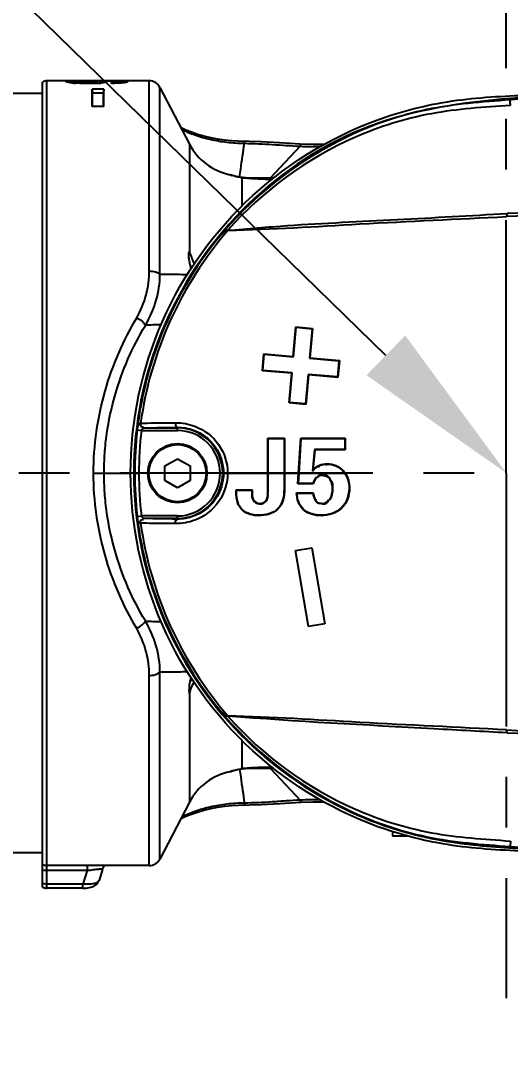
# Model space of a CAD drawing. Header units: millimetres. Extents: x 4086 to 8300, y 123 to 1549.
# Drawn here: x 7595.99 to 7610.53, y 1211.52 to 1241.92 of the extents above; entities that cross this region are included whole.
import ezdxf
from ezdxf import colors
from ezdxf.entities.mleader import LeaderData, LeaderLine
from ezdxf.math import Vec2, Vec3

# ---------------------------------------------------------------- set-up
doc = ezdxf.new("R2010")
doc.units = ezdxf.units.MM
doc.linetypes.add('CENTER', pattern=[0.6, 0.375, -0.075, 0.075, -0.075])
for name, color, linetype in [('中心线', 7, 'Continuous'), ('外形图', 7, 'Continuous'), ('多重引线', 7, 'Continuous'), ('尺寸标注', 7, 'Continuous'), ('运动范围', 7, 'Continuous')]:
    doc.layers.add(name, color=color, linetype=linetype)
doc.styles.add('思源黑', font='SourceHanSansCN-Normal.ttf')
doc.dimstyles.new('尺寸标注_1_4比例', dxfattribs={"dimtxt": 7, "dimasz": 6, "dimexe": 2, "dimexo": 1.5, "dimgap": 1, "dimtad": 1, "dimdec": 1, "dimlfac": 4, "dimdsep": 46, "dimtxsty": '思源黑', "dimcen": 0.09, "dimadec": 0, "dimazin": 0, "dimtp": 0.01, "dimtm": 0.01, "dimtfac": 1, "dimtdec": 1, "dimtofl": 0, "dimtmove": 0, "dimatfit": 3, "dimfxl": 1, "dimtolj": 1, "dimarcsym": 0})

# ---------------------------------------------------------------- blocks, each defined once
blk = doc.blocks.new('*D978')
at = {"layer": 'Defpoints', "color": 0}
for p in [(7610.4, 1344.288), (7610.4, 1243.103), (7590.9, 1237.383)]:
    blk.add_point(p, dxfattribs=at)
at = {"layer": '尺寸标注', "color": 0, "lineweight": -2}
for p, q in [((7590.9, 1238.883), (7590.9, 1346.288)), ((7610.4, 1244.603), (7610.4, 1346.288)), ((7596.9, 1344.288), (7604.4, 1344.288))]:
    blk.add_line(p, q, dxfattribs=at)
at = {"layer": '尺寸标注', "color": 0}
for points in [[(7596.9, 1345.288), (7596.9, 1343.288), (7590.9, 1344.288)], [(7604.4, 1343.288), (7604.4, 1345.288), (7610.4, 1344.288)]]:
    blk.add_solid(points, dxfattribs=at)
at = {"layer": '尺寸标注', "color": 0, "insert": (7600.65, 1348.903), "char_height": 7, "attachment_point": 5, "style": '思源黑'}
blk.add_mtext('\\A1;78', dxfattribs=at)
blk = doc.blocks.new('*D986')
at = {"layer": 'Defpoints', "color": 0}
for p in [(7460.272, 1323.983), (7715.4, 1323.983), (7637.619, 925.251)]:
    blk.add_point(p, dxfattribs=at)
at = {"layer": '尺寸标注', "color": 0, "lineweight": -2}
for p, q in [((7713.9, 1323.983), (7458.272, 1323.983)), ((7460.272, 931.251), (7460.272, 1317.983)), ((7636.119, 925.251), (7458.272, 925.251))]:
    blk.add_line(p, q, dxfattribs=at)
at = {"layer": '尺寸标注', "color": 0}
for points in [[(7461.272, 1317.983), (7459.272, 1317.983), (7460.272, 1323.983)], [(7459.272, 931.251), (7461.272, 931.251), (7460.272, 925.251)]]:
    blk.add_solid(points, dxfattribs=at)
at = {"layer": '尺寸标注', "color": 0, "insert": (7455.648, 1124.617), "char_height": 7, "attachment_point": 5, "rotation": 90, "style": '思源黑'}
blk.add_mtext('\\A1;1594.9', dxfattribs=at)

msp = doc.modelspace()

# ---------------------------------------------------------------- linework, layer by layer
at = {"layer": '中心线', "linetype": 'CENTER', "ltscale": 20}
for p, q in [((7610.4003, 1228.5081), (7610.4003, 1243.1031)), ((7738.4473, 1228.5081), (7582.2503, 1228.5081)), ((7610.4003, 1228.5081), (7610.4003, 1212.9521))]:
    msp.add_line(p, q, dxfattribs=at)
at = {"layer": '外形图'}
for p, q in [((7596.6503, 1216.2489), (7596.6503, 1240.0953)), ((7596.7753, 1216.2154), (7596.7753, 1240.1331)), ((7599.8061, 1240.1331), (7596.7753, 1240.1331)), ((7597.345, 1240.1078), (7597.345, 1240.1081)), ((7597.5604, 1240.1295), (7597.5637, 1240.0665)), ((7597.6326, 1240.108), (7597.6286, 1240.0616)), ((7597.7266, 1240.0959), (7597.7246, 1240.0565)), ((7597.9617, 1240.0903), (7597.9617, 1240.0517)), ((7598.1664, 1240.1324), (7598.1664, 1240.1176)), ((7598.1762, 1240.0955), (7598.1783, 1240.055)), ((7598.2566, 1240.1073), (7598.2609, 1240.0585)), ((7598.5381, 1240.0993), (7598.5381, 1240.0989)), ((7598.6209, 1240.1318), (7598.6207, 1240.1201)), ((7598.6978, 1240.0555), (7598.6978, 1240.0926)), ((7598.6978, 1240.0926), (7598.701, 1240.0558)), ((7598.844, 1240.0972), (7598.8461, 1240.0587)), ((7598.8879, 1240.1063), (7598.8919, 1240.0607)), ((7598.9352, 1240.129), (7598.9317, 1240.0629)), ((7599.1128, 1240.1217), (7599.1097, 1240.0818)), ((7599.1694, 1240.105), (7599.1693, 1240.1046)), ((7599.8061, 1234.4992), (7599.8061, 1240.1331)), ((7596.6503, 1239.7581), (7594.6503, 1239.7581)), ((7598.1153, 1239.3751), (7598.1153, 1239.8871)), ((7598.4653, 1239.8871), (7598.1153, 1239.8871)), ((7598.1153, 1239.8871), (7598.1263, 1239.7625)), ((7598.1263, 1239.3751), (7598.1263, 1239.7625)), ((7598.4544, 1239.7625), (7598.1263, 1239.7625)), ((7598.4653, 1239.8871), (7598.4544, 1239.7625)), ((7598.4544, 1239.3751), (7598.4544, 1239.7625)), ((7598.4653, 1239.3751), (7598.4653, 1239.8871)), ((7600.1267, 1234.399), (7600.1267, 1239.9387)), ((7600.1267, 1239.9387), (7601.0048, 1238.2557)), ((7598.4653, 1239.3751), (7598.1153, 1239.3751)), ((7601.0048, 1238.2557), (7601.0048, 1235.0638)), ((7604.2933, 1238.2548), (7604.2912, 1238.194)), ((7603.4104, 1237.2581), (7604.2912, 1238.194)), ((7602.2269, 1237.3426), (7602.2034, 1237.3512)), ((7602.2368, 1237.339), (7602.2349, 1237.3397)), ((7602.2403, 1237.3406), (7602.2371, 1237.3417)), ((7602.2557, 1237.3354), (7602.2403, 1237.3406)), ((7602.285, 1237.3259), (7602.2557, 1237.3354)), ((7602.3246, 1237.314), (7602.285, 1237.3259)), ((7602.3793, 1237.2995), (7602.3246, 1237.314)), ((7602.4427, 1237.2854), (7602.3793, 1237.2995)), ((7602.5137, 1237.2731), (7602.4422, 1237.2855)), ((7602.581, 1237.2648), (7602.5136, 1237.2731)), ((7602.581, 1237.2648), (7602.5137, 1237.2731)), ((7602.5563, 1237.2646), (7602.581, 1237.2648)), ((7602.5563, 1237.2646), (7602.5563, 1236.4201)), ((7602.667, 1237.2567), (7602.581, 1237.2648)), ((7602.6522, 1237.2581), (7603.5039, 1237.2581)), ((7603.4003, 1237.2244), (7603.4003, 1237.2581)), ((7610.4294, 1236.2003), (7610.4109, 1236.111)), ((7604.0825, 1231.9664), (7604.1591, 1232.8414)), ((7604.0925, 1231.9545), (7604.169, 1232.8295)), ((7604.1591, 1232.8414), (7604.169, 1232.8295)), ((7604.1591, 1232.8414), (7604.6572, 1232.7978)), ((7604.169, 1232.8295), (7604.6453, 1232.7879)), ((7604.6453, 1232.7879), (7604.5687, 1231.9129)), ((7604.6572, 1232.7978), (7604.5806, 1231.9228)), ((7604.6572, 1232.7978), (7604.6453, 1232.7879)), ((7603.1671, 1231.5427), (7603.2109, 1232.0427)), ((7603.179, 1231.5527), (7603.2208, 1232.0308)), ((7603.2109, 1232.0427), (7603.2208, 1232.0308)), ((7603.2109, 1232.0427), (7604.0825, 1231.9664)), ((7603.2208, 1232.0308), (7604.0925, 1231.9545)), ((7604.0825, 1231.9664), (7604.0925, 1231.9545)), ((7604.5806, 1231.9228), (7604.5687, 1231.9129)), ((7604.5687, 1231.9129), (7605.4404, 1231.8366)), ((7604.5806, 1231.9228), (7605.4523, 1231.8466)), ((7603.1671, 1231.5427), (7603.179, 1231.5527)), ((7604.0507, 1231.4764), (7603.179, 1231.5527)), ((7605.4404, 1231.8366), (7605.3986, 1231.3584)), ((7605.4523, 1231.8466), (7605.4086, 1231.3466)), ((7605.4523, 1231.8466), (7605.4404, 1231.8366)), ((7604.0388, 1231.4664), (7603.1671, 1231.5427)), ((7603.9622, 1230.5914), (7604.0388, 1231.4664)), ((7603.9741, 1230.6014), (7604.0507, 1231.4764)), ((7604.0388, 1231.4664), (7604.0507, 1231.4764)), ((7604.5269, 1231.4347), (7604.4504, 1230.5597)), ((7604.5369, 1231.4228), (7604.4603, 1230.5478)), ((7604.5369, 1231.4228), (7604.5269, 1231.4347)), ((7605.3986, 1231.3584), (7604.5269, 1231.4347)), ((7605.4086, 1231.3466), (7604.5369, 1231.4228)), ((7605.4086, 1231.3466), (7605.3986, 1231.3584)), ((7603.9622, 1230.5914), (7603.9741, 1230.6014)), ((7604.4603, 1230.5478), (7603.9622, 1230.5914)), ((7604.4504, 1230.5597), (7603.9741, 1230.6014)), ((7604.4603, 1230.5478), (7604.4504, 1230.5597)), ((7599.4563, 1229.7876), (7599.5798, 1229.7731)), ((7599.5798, 1229.7731), (7600.6503, 1229.7731)), ((7599.6613, 1229.8481), (7600.6503, 1229.8481)), ((7600.6503, 1229.7731), (7600.6503, 1229.867)), ((7603.3336, 1229.5478), (7603.3446, 1229.5369)), ((7603.3336, 1229.5478), (7603.8225, 1229.5478)), ((7603.3336, 1228.5081), (7603.3336, 1229.5478)), ((7603.3445, 1228.5081), (7603.3446, 1229.5369)), ((7603.3446, 1229.5369), (7603.8115, 1229.5369)), ((7603.8225, 1229.5478), (7603.8115, 1229.5369)), ((7603.8115, 1229.5369), (7603.8115, 1228.5081)), ((7603.8225, 1229.5478), (7603.8225, 1228.5081)), ((7604.2445, 1228.5081), (7604.3129, 1229.5478)), ((7604.2555, 1228.5081), (7604.3232, 1229.5369)), ((7604.3129, 1229.5478), (7604.3232, 1229.5369)), ((7604.3129, 1229.5478), (7605.6228, 1229.5478)), ((7604.3232, 1229.5369), (7605.6118, 1229.5369)), ((7605.6228, 1229.5478), (7605.6118, 1229.5369)), ((7605.6118, 1229.5369), (7605.6118, 1229.2109)), ((7605.6228, 1229.5478), (7605.6228, 1229.2)), ((7604.7167, 1229.2109), (7604.6513, 1228.5691)), ((7604.7265, 1229.2), (7604.6654, 1228.5999)), ((7604.7265, 1229.2), (7604.7167, 1229.2109)), ((7605.6118, 1229.2109), (7604.7167, 1229.2109)), ((7605.6228, 1229.1999), (7604.7265, 1229.2)), ((7605.6228, 1229.2), (7605.6118, 1229.2109)), ((7600.2779, 1228.7231), (7600.6503, 1228.9381)), ((7600.6503, 1228.9381), (7601.0227, 1228.7231)), ((7598.1614, 1228.5083), (7598.4724, 1228.5079)), ((7598.4724, 1228.5081), (7599.258, 1228.5081)), ((7599.3812, 1228.5081), (7599.3785, 1228.5081)), ((7599.3812, 1228.5081), (7599.5055, 1228.5081)), ((7600.2779, 1228.2931), (7600.2779, 1228.7231)), ((7601.0227, 1228.7231), (7601.0227, 1228.2931)), ((7602.0152, 1228.5081), (7603.3445, 1228.5081)), ((7603.3336, 1227.9167), (7603.3336, 1228.5081)), ((7603.3445, 1228.5081), (7603.8115, 1228.5081)), ((7603.3445, 1227.9167), (7603.3445, 1228.5081)), ((7603.8115, 1228.5081), (7604.2445, 1228.5081)), ((7603.8115, 1228.5081), (7603.8115, 1228.0452)), ((7603.8225, 1228.5081), (7603.8225, 1228.0452)), ((7604.2236, 1228.1894), (7604.2445, 1228.5081)), ((7604.2353, 1228.2003), (7604.2555, 1228.5081)), ((7604.2555, 1228.5081), (7605.6097, 1228.5081)), ((7604.8596, 1228.7443), (7604.8641, 1228.7344)), ((7605.0963, 1228.7895), (7605.0963, 1228.7785)), ((7605.5644, 1228.5822), (7605.5563, 1228.5749)), ((7600.6503, 1228.0781), (7600.2779, 1228.2931)), ((7601.0227, 1228.2931), (7600.6503, 1228.0781)), ((7604.7845, 1228.3821), (7604.7768, 1228.3898)), ((7604.9584, 1228.4432), (7604.9584, 1228.4541)), ((7605.1675, 1228.3375), (7605.1762, 1228.3442)), ((7602.3904, 1227.9434), (7602.3904, 1228.0139)), ((7602.3904, 1228.0139), (7602.4013, 1228.0029)), ((7602.3904, 1228.0139), (7602.8683, 1228.0139)), ((7602.3904, 1227.9434), (7602.4013, 1227.9434)), ((7602.4013, 1228.0029), (7602.8569, 1228.003)), ((7602.4013, 1227.9434), (7602.4013, 1228.0029)), ((7602.8569, 1228.003), (7602.8542, 1227.9344)), ((7602.8651, 1227.934), (7602.8542, 1227.9344)), ((7602.8683, 1228.0139), (7602.8569, 1228.003)), ((7602.8683, 1228.0139), (7602.8651, 1227.934)), ((7603.3336, 1227.9167), (7603.3445, 1227.9167)), ((7603.8225, 1228.0452), (7603.8115, 1228.0452)), ((7604.1813, 1227.9261), (7604.6764, 1227.9261)), ((7604.1813, 1227.9261), (7604.1926, 1227.9152)), ((7604.1926, 1227.9152), (7604.6667, 1227.9152)), ((7604.2236, 1228.1894), (7604.2353, 1228.2003)), ((7604.6717, 1228.1894), (7604.2236, 1228.1893)), ((7604.6643, 1228.2003), (7604.2353, 1228.2003)), ((7604.6717, 1228.1894), (7604.6643, 1228.2003)), ((7604.6764, 1227.9261), (7604.6667, 1227.9152)), ((7605.2499, 1228.0609), (7605.2608, 1228.0609)), ((7605.7513, 1228.0609), (7605.7403, 1228.0609)), ((7603.0767, 1227.6128), (7603.0767, 1227.6019)), ((7603.2736, 1227.6837), (7603.2819, 1227.6766)), ((7604.7563, 1227.688), (7604.7478, 1227.681)), ((7604.9459, 1227.6128), (7604.9459, 1227.6018)), ((7605.1663, 1227.7322), (7605.1753, 1227.726)), ((7602.5737, 1227.4106), (7602.5809, 1227.4188)), ((7603.6286, 1227.4431), (7603.6208, 1227.4508)), ((7604.385, 1227.4232), (7604.3923, 1227.4313)), ((7605.5194, 1227.4717), (7605.5118, 1227.4796)), ((7599.4563, 1227.2286), (7599.5798, 1227.2431)), ((7600.6503, 1227.2431), (7599.5798, 1227.2431)), ((7600.6503, 1227.1681), (7599.6614, 1227.1681)), ((7600.6503, 1227.1492), (7600.6503, 1227.2431)), ((7603.0641, 1227.2492), (7603.0641, 1227.2601)), ((7604.9099, 1227.2492), (7604.9099, 1227.2602)), ((7604.1462, 1226.2133), (7604.639, 1226.2978)), ((7604.1462, 1226.2133), (7604.1588, 1226.2043)), ((7604.5322, 1223.9633), (7604.1462, 1226.2133)), ((7604.639, 1226.2978), (7604.63, 1226.2852)), ((7604.639, 1226.2978), (7605.025, 1224.0478)), ((7605.025, 1224.0478), (7604.5322, 1223.9633)), ((7604.5322, 1223.9633), (7604.5411, 1223.9759)), ((7605.025, 1224.0478), (7605.0124, 1224.0567)), ((7599.8061, 1216.8831), (7599.8061, 1222.517)), ((7600.1267, 1217.0775), (7600.1267, 1222.6172)), ((7601.0048, 1221.9521), (7601.0048, 1218.7605)), ((7610.4293, 1220.8159), (7610.4109, 1220.9052)), ((7602.5563, 1220.5962), (7602.5563, 1219.7516)), ((7602.2824, 1219.6895), (7602.3245, 1219.7022)), ((7602.3245, 1219.7022), (7602.3782, 1219.7164)), ((7602.5134, 1219.7431), (7602.581, 1219.7514)), ((7602.5563, 1219.7516), (7602.581, 1219.7514)), ((7603.5038, 1219.7581), (7602.6521, 1219.7581)), ((7603.4003, 1219.7918), (7603.4003, 1219.7581)), ((7603.4104, 1219.7581), (7604.2912, 1218.8222)), ((7602.2349, 1219.6765), (7602.2369, 1219.6772)), ((7602.237, 1219.6745), (7602.2403, 1219.6756)), ((7602.237, 1219.6745), (7602.2392, 1219.6752)), ((7602.2392, 1219.6752), (7602.2558, 1219.6809)), ((7602.2558, 1219.6809), (7602.285, 1219.6904)), ((7601.0048, 1218.7605), (7600.1267, 1217.0775)), ((7607.0253, 1217.8903), (7607.0253, 1217.7581)), ((7607.4712, 1217.7581), (7607.0253, 1217.7581)), ((7610.5273, 1217.611), (7610.5159, 1217.4508)), ((7596.6503, 1217.2581), (7594.6503, 1217.2581)), ((7599.8061, 1216.8831), (7596.7753, 1216.8831)), ((7597.9745, 1216.7344), (7596.7753, 1216.7344)), ((7597.9745, 1216.7344), (7597.8466, 1216.3367)), ((7597.9745, 1216.8831), (7597.9745, 1216.7344)), ((7598.4303, 1216.776), (7598.324, 1216.4456)), ((7597.8466, 1216.3367), (7596.7753, 1216.3367)), ((7597.8466, 1216.2154), (7596.7753, 1216.2154)), ((7597.8466, 1216.2154), (7597.8466, 1216.3367))]:
    msp.add_line(p, q, dxfattribs=at)
for points in [[(7603.1358, 1238.3269), (7602.4514, 1238.3426), (7602.2504, 1238.3546), (7602.0452, 1238.3752), (7601.8389, 1238.4049), (7601.6347, 1238.4437), (7601.4356, 1238.4909), (7601.2444, 1238.5456), (7601.0645, 1238.6061), (7600.8989, 1238.6704), (7600.7552, 1238.7341)], [(7604.2934, 1238.2548), (7603.6745, 1238.296), (7603.1358, 1238.3269)], [(7604.9878, 1238.2458), (7604.673, 1238.241), (7604.2933, 1238.2548)], [(7603.4617, 1237.2244), (7603.3429, 1237.2243), (7603.2228, 1237.2261), (7603.1041, 1237.2295), (7602.988, 1237.2345), (7602.8756, 1237.2408), (7602.7683, 1237.2483), (7602.667, 1237.2567)], [(7605.5563, 1228.5749), (7605.5752, 1228.5531), (7605.593, 1228.5309), (7605.6097, 1228.5081)], [(7602.3771, 1219.7162), (7602.4416, 1219.7306), (7602.5134, 1219.7431)], [(7602.581, 1219.7514), (7602.6662, 1219.7594), (7602.7673, 1219.7678), (7602.8745, 1219.7753), (7602.9867, 1219.7817), (7603.1028, 1219.7867), (7603.2216, 1219.7901), (7603.342, 1219.7919), (7603.4617, 1219.7918)], [(7600.7552, 1218.2821), (7600.8992, 1218.3459), (7601.065, 1218.4103), (7601.245, 1218.4708), (7601.4362, 1218.5254), (7601.6355, 1218.5727), (7601.8398, 1218.6114), (7602.0461, 1218.6411), (7602.2514, 1218.6617), (7602.4524, 1218.6736)], [(7602.4524, 1218.6736), (7603.1339, 1218.6892), (7603.696, 1218.7217), (7604.2999, 1218.7617)], [(7604.2999, 1218.7618), (7604.6742, 1218.7752), (7604.9877, 1218.7704)], [(7598.4303, 1216.776), (7598.4449, 1216.8152), (7598.4674, 1216.8604), (7598.4819, 1216.8831)], [(7597.8466, 1216.2154), (7597.8926, 1216.2163), (7597.9449, 1216.2195), (7597.9942, 1216.2248), (7598.0399, 1216.2323), (7598.0816, 1216.2417), (7598.1196, 1216.2531), (7598.1542, 1216.2666), (7598.1859, 1216.2823), (7598.2165, 1216.3015), (7598.2473, 1216.3265), (7598.276, 1216.357), (7598.2999, 1216.3917), (7598.3177, 1216.4279), (7598.3241, 1216.4457)]]:
    msp.add_lwpolyline(points, dxfattribs=at)
for radius in [0.875, 0.85]:
    msp.add_circle((7600.6503, 1228.5081), radius, dxfattribs=at)
for centre, radius, start, end in [((7596.7753, 1239.8788), 0.25, 90, 120), ((7597.8433, 1243.3566), 3.302, 264.36872, 266.26901), ((7598.1892, 1076.9527), 163.1797, 89.848416, 90.008012), ((7598.0876, 1243.3438), 3.2899, 273.02413, 274.45306), ((7594.1584, 1241.2844), 4.3585, 343.73805, 344.52528), ((7598.1294, 1242.8019), 2.7463, 274.46046, 275.2539), ((7599.8061, 1239.7714), 0.3617, 27.55281, 90), ((7602.5563, 1239.0652), 1.75, 207.55281, 258.3631), ((7602.1529, 1237.1063), 0.25, 70.33302, 78.3631), ((7602.7725, 1238.867), 1.6192, 250.30637, 250.61002), ((7602.766, 1238.8491), 1.6001, 250.68932, 251.69285), ((7602.7547, 1238.815), 1.5642, 251.69276, 252.12001), ((7602.7187, 1238.6589), 1.4037, 262.10413, 263.36049), ((7603.4076, 1245.6244), 8.4031, 264.18564, 264.3471), ((7603.4145, 1245.6936), 8.4727, 264.3472, 264.63806), ((7603.4005, 1245.509), 8.2875, 264.61462, 270.4004), ((7659.5613, 270.9496), 966.4992, 92.6271786, 92.9138817), ((7659.6915, 273.5989), 963.7729, 92.6444323, 92.9309813), ((7610.401, 1228.5075), 11.0225, 141.17014, 179.99675), ((7600.354, 1222.8543), 10.0527, 91.08379, 93.74562), ((7610.3711, 1228.5055), 10.9899, 173.30032, 179.98648), ((7610.3536, 1228.5059), 10.848, 173.29167, 179.98849), ((7600.6503, 1228.5081), 1.34, 270, 90), ((7600.6503, 1228.5081), 1.265, 270, 90), ((7610.401, 1228.5087), 11.0225, 180.00326, 218.82974), ((7610.3717, 1228.5107), 10.9905, 180.01364, 186.69945), ((7610.3541, 1228.5103), 10.8485, 180.01163, 186.70812), ((7606.8915, 1227.5594), 2.4572, 154.94696, 155.73691), ((7605.0372, 1228.1053), 0.7109, 34.51073, 42.1341), ((7600.3494, 1234.0529), 9.9437, 266.23979, 268.93081), ((7607.3739, 1220.9356), 6.507, 166.49196, 167.58275), ((7659.6868, 2183.3263), 963.6817, 267.0690176, 267.3555938), ((7659.5613, 2186.0662), 966.4989, 267.0861175, 267.3728207), ((7602.7185, 1218.359), 1.4021, 96.63945, 97.89746), ((7603.4062, 1211.4052), 8.3896, 95.65241, 95.81418), ((7603.4139, 1211.3275), 8.4677, 95.36133, 95.6523), ((7603.4021, 1211.471), 8.3237, 89.6128, 95.37287), ((7602.5563, 1217.951), 1.75, 101.6369, 152.44719), ((7602.1529, 1219.9099), 0.25, 281.6369, 289.65978), ((7602.7593, 1218.1866), 1.5795, 108.30123, 109.31268), ((7602.7548, 1218.2007), 1.5646, 107.87852, 108.30608), ((7599.8061, 1217.2448), 0.3617, 270, 332.44719), ((7596.7753, 1217.1374), 0.25, 240, 270)]:
    msp.add_arc(centre, radius, start, end, dxfattribs=at)
for points, knots in [([(7661.6356, 1241.35), (7658.7796, 1241.3202), (7653.0679, 1241.247), (7644.501, 1241.0826), (7635.9359, 1240.8478), (7628.8002, 1240.5868), (7623.0943, 1240.3209), (7618.8147, 1240.1131), (7615.2531, 1239.8783), (7612.3997, 1239.725), (7609.5574, 1239.5746), (7605.9712, 1238.9829), (7602.3524, 1236.4631), (7599.9263, 1232.8286), (7599.073, 1228.5273), (7599.913, 1224.2288), (7602.3186, 1220.5677), (7605.3445, 1218.507), (7608.0797, 1217.6375), (7610.219, 1217.3997), (7612.3596, 1217.3225), (7614.4982, 1217.1747), (7616.6353, 1217.0347), (7619.4869, 1216.8779), (7623.0524, 1216.695), (7628.7587, 1216.4323), (7635.8942, 1216.1693), (7644.4594, 1215.9347), (7653.0262, 1215.7698), (7658.738, 1215.6965), (7661.594, 1215.6666)], [0, 0, 0, 0, 0.0625338, 0.1250675, 0.1876012, 0.2501348, 0.2814019, 0.3126679, 0.3439382, 0.3595646, 0.3751969, 0.4064019, 0.4376042, 0.4687717, 0.4999496, 0.5311281, 0.5623056, 0.5934882, 0.6091533, 0.6247704, 0.6404361, 0.6560705, 0.6716955, 0.6873296, 0.7185989, 0.7498649, 0.8123988, 0.8749325, 0.9374662, 1, 1, 1, 1]), ([(7597.345, 1240.1081), (7597.345, 1240.1127), (7597.3673, 1240.1199), (7597.4021, 1240.1233), (7597.4734, 1240.1278), (7597.5278, 1240.1289), (7597.5604, 1240.1295)], [0, 0, 0, 0, 0.0636249, 0.2394787, 0.5515984, 1, 1, 1, 1]), ([(7597.5193, 1240.0705), (7597.4936, 1240.0731), (7597.4494, 1240.0781), (7597.3947, 1240.0871), (7597.3625, 1240.0953), (7597.3486, 1240.1022), (7597.3452, 1240.1061), (7597.3451, 1240.1078)], [0, 0, 0, 0, 0.4284638, 0.7384789, 0.9231886, 0.9719736, 1, 1, 1, 1]), ([(7597.5604, 1240.1295), (7597.6487, 1240.1311), (7597.8507, 1240.1322), (7598.0526, 1240.1324), (7598.1664, 1240.1324)], [0, 0, 0, 0, 0.436772, 1, 1, 1, 1]), ([(7597.9739, 1240.0516), (7597.9435, 1240.0516), (7597.8283, 1240.0523), (7597.7131, 1240.056), (7597.6285, 1240.0616)], [0, 0, 0, 0, 0.2638217, 1, 1, 1, 1]), ([(7597.7226, 1240.1179), (7597.7098, 1240.1174), (7597.6874, 1240.1164), (7597.6596, 1240.1145), (7597.6424, 1240.1122), (7597.6349, 1240.1102), (7597.6327, 1240.1088), (7597.6326, 1240.108)], [0, 0, 0, 0, 0.4207322, 0.7344982, 0.9262307, 0.9757772, 1, 1, 1, 1]), ([(7597.6326, 1240.1079), (7597.6326, 1240.1071), (7597.6355, 1240.1055), (7597.6402, 1240.1042), (7597.6486, 1240.1026), (7597.665, 1240.1005), (7597.6914, 1240.0981), (7597.714, 1240.0966), (7597.7266, 1240.0959)], [0, 0, 0, 0, 0.0256739, 0.0813679, 0.1690623, 0.2875858, 0.6031164, 1, 1, 1, 1]), ([(7597.9471, 1240.121), (7597.9271, 1240.121), (7597.8523, 1240.1208), (7597.7774, 1240.1199), (7597.7226, 1240.1179)], [0, 0, 0, 0, 0.2668188, 1, 1, 1, 1]), ([(7597.7266, 1240.0959), (7597.7453, 1240.0949), (7597.8236, 1240.0913), (7597.902, 1240.0903), (7597.9617, 1240.0903)], [0, 0, 0, 0, 0.2391816, 1, 1, 1, 1]), ([(7598.1716, 1240.1176), (7598.1549, 1240.1183), (7598.08, 1240.1207), (7598.0052, 1240.121), (7597.9471, 1240.121)], [0, 0, 0, 0, 0.2236546, 1, 1, 1, 1]), ([(7597.9617, 1240.0903), (7597.9814, 1240.0903), (7598.0529, 1240.0907), (7598.1245, 1240.0923), (7598.1762, 1240.0955)], [0, 0, 0, 0, 0.2761865, 1, 1, 1, 1]), ([(7598.2611, 1240.0585), (7598.2377, 1240.0572), (7598.142, 1240.053), (7598.0462, 1240.0516), (7597.9739, 1240.0516)], [0, 0, 0, 0, 0.2454027, 1, 1, 1, 1]), ([(7598.2566, 1240.1074), (7598.2565, 1240.1082), (7598.2542, 1240.1097), (7598.2468, 1240.1118), (7598.2302, 1240.1141), (7598.204, 1240.1161), (7598.1833, 1240.1171), (7598.1716, 1240.1176)], [0, 0, 0, 0, 0.027125, 0.0813639, 0.2812552, 0.5938924, 1, 1, 1, 1]), ([(7598.1762, 1240.0955), (7598.1878, 1240.0962), (7598.2076, 1240.0977), (7598.2342, 1240.1004), (7598.2473, 1240.1029), (7598.2566, 1240.1054), (7598.2566, 1240.1073)], [0, 0, 0, 0, 0.4281922, 0.7418719, 0.9299121, 1, 1, 1, 1]), ([(7598.7489, 1240.1177), (7598.7184, 1240.1185), (7598.5884, 1240.1211), (7598.4584, 1240.1214), (7598.359, 1240.1215)], [0, 0, 0, 0, 0.2351855, 1, 1, 1, 1]), ([(7598.359, 1240.1215), (7598.3853, 1240.1206), (7598.43, 1240.1191), (7598.489, 1240.1141), (7598.5191, 1240.1105), (7598.5381, 1240.1034), (7598.5381, 1240.0993)], [0, 0, 0, 0, 0.4330426, 0.7481572, 0.9314018, 1, 1, 1, 1]), ([(7598.5381, 1240.0989), (7598.538, 1240.0974), (7598.5348, 1240.0938), (7598.5218, 1240.0878), (7598.4926, 1240.0808), (7598.4434, 1240.0733), (7598.4038, 1240.0692), (7598.3809, 1240.0671)], [0, 0, 0, 0, 0.0288619, 0.0790888, 0.2664025, 0.5759107, 1, 1, 1, 1]), ([(7598.6209, 1240.1318), (7598.6509, 1240.1317), (7598.7557, 1240.1313), (7598.8604, 1240.1305), (7598.9352, 1240.129)], [0, 0, 0, 0, 0.28639, 1, 1, 1, 1]), ([(7598.6978, 1240.0926), (7598.7118, 1240.0928), (7598.7605, 1240.0937), (7598.8093, 1240.0949), (7598.844, 1240.0972)], [0, 0, 0, 0, 0.2872348, 1, 1, 1, 1]), ([(7598.8922, 1240.0607), (7598.8768, 1240.0599), (7598.812, 1240.0572), (7598.7472, 1240.056), (7598.6978, 1240.0555)], [0, 0, 0, 0, 0.2379102, 1, 1, 1, 1]), ([(7598.8879, 1240.1064), (7598.8878, 1240.1075), (7598.8832, 1240.1091), (7598.8763, 1240.1105), (7598.8634, 1240.1121), (7598.8468, 1240.1135), (7598.8263, 1240.1147), (7598.7933, 1240.1163), (7598.7671, 1240.1171), (7598.7489, 1240.1177)], [0, 0, 0, 0, 0.0240254, 0.0802522, 0.1704955, 0.291919, 0.4401112, 0.6098726, 1, 1, 1, 1]), ([(7598.844, 1240.0972), (7598.8554, 1240.0979), (7598.87, 1240.0994), (7598.8841, 1240.1025), (7598.8879, 1240.1051), (7598.8879, 1240.1063)], [0, 0, 0, 0, 0.7503287, 0.9244647, 1, 1, 1, 1]), ([(7599.0475, 1240.0727), (7599.0363, 1240.0713), (7598.9846, 1240.0659), (7598.9328, 1240.0626), (7598.8922, 1240.0607)], [0, 0, 0, 0, 0.2180908, 1, 1, 1, 1]), ([(7598.9352, 1240.129), (7598.9539, 1240.1286), (7599.0131, 1240.1271), (7599.0724, 1240.1253), (7599.1128, 1240.1217)], [0, 0, 0, 0, 0.3158584, 1, 1, 1, 1]), ([(7599.1694, 1240.1046), (7599.1691, 1240.1015), (7599.1593, 1240.0943), (7599.1384, 1240.0878), (7599.099, 1240.0792), (7599.0671, 1240.075), (7599.0475, 1240.0727)], [0, 0, 0, 0, 0.0747563, 0.2409403, 0.5384404, 1, 1, 1, 1]), ([(7599.1128, 1240.1217), (7599.1221, 1240.1209), (7599.1377, 1240.1191), (7599.1557, 1240.1158), (7599.1694, 1240.1101), (7599.1694, 1240.105)], [0, 0, 0, 0, 0.4598386, 0.7494669, 1, 1, 1, 1]), ([(7599.258, 1228.5081), (7599.258, 1230.0388), (7599.9077, 1233.1381), (7602.6614, 1236.9685), (7606.065, 1238.9799), (7609.0723, 1239.6427), (7610.6042, 1239.6902), (7611.3628, 1239.7298)], [0, 0, 0, 0, 0.2500718, 0.5001357, 0.7501992, 0.875907, 1, 1, 1, 1]), ([(7610.5154, 1239.5653), (7609.6891, 1239.5082), (7608.0256, 1239.3827), (7604.8789, 1238.2913), (7602.8465, 1236.7014), (7601.8143, 1235.4187)], [0, 0, 0, 0, 0.2507635, 0.5015994, 1, 1, 1, 1]), ([(7610.5273, 1239.4052), (7610.5258, 1239.4256), (7610.5225, 1239.4716), (7610.5193, 1239.5077), (7610.5169, 1239.5505), (7610.5186, 1239.5277), (7610.5192, 1239.5205)], [0, 0, 0, 0, 0.386711, 0.8198, 0.8640631, 1, 1, 1, 1]), ([(7610.528, 1239.4052), (7609.7441, 1239.349), (7608.1673, 1239.2513), (7605.1522, 1238.3147), (7603.1741, 1236.8777), (7602.1448, 1235.7027)], [0, 0, 0, 0, 0.2508028, 0.5015206, 1, 1, 1, 1]), ([(7600.775, 1238.6925), (7600.9029, 1238.6299), (7601.1808, 1238.5162), (7601.6302, 1238.3875), (7602.1214, 1238.3037), (7602.4616, 1238.283), (7602.6347, 1238.2811)], [0, 0, 0, 0, 0.2225737, 0.4681579, 0.7294941, 1, 1, 1, 1]), ([(7602.4884, 1237.2764), (7602.501, 1237.3566), (7602.5518, 1237.6912), (7602.5983, 1238.0265), (7602.6347, 1238.2811)], [0, 0, 0, 0, 0.2399282, 1, 1, 1, 1]), ([(7602.6334, 1238.3384), (7602.6337, 1238.3384), (7602.6335, 1238.3365), (7602.6341, 1238.3344), (7602.6341, 1238.3294), (7602.6344, 1238.32), (7602.6345, 1238.3035), (7602.6346, 1238.2893), (7602.6347, 1238.2811)], [0, 0, 0, 0, 0.0166534, 0.064827, 0.1446442, 0.2557433, 0.5695153, 1, 1, 1, 1]), ([(7602.6347, 1238.2811), (7602.9111, 1238.2783), (7603.4637, 1238.251), (7604.015, 1238.2062), (7604.2912, 1238.194)], [0, 0, 0, 0, 0.4999757, 1, 1, 1, 1]), ([(7602.5258, 1237.2685), (7602.4991, 1237.2721), (7602.4142, 1237.2864), (7602.3307, 1237.3082), (7602.2744, 1237.3264)], [0, 0, 0, 0, 0.3129427, 1, 1, 1, 1]), ([(7602.1422, 1235.6981), (7603.4496, 1235.7335), (7606.2044, 1235.9111), (7608.961, 1236.0379), (7610.4109, 1236.111)], [0, 0, 0, 0, 0.473947, 1, 1, 1, 1]), ([(7602.1448, 1235.7027), (7602.7338, 1235.7505), (7604.4053, 1235.8954), (7607.1702, 1236.0101), (7609.3417, 1236.1446), (7610.4293, 1236.2003)], [0, 0, 0, 0, 0.2135966, 0.6063525, 1, 1, 1, 1]), ([(7602.1422, 1235.6981), (7601.4571, 1234.8959), (7600.2955, 1233.0959), (7599.7014, 1231.0346), (7599.5577, 1229.9885)], [0, 0, 0, 0, 0.4997741, 1, 1, 1, 1]), ([(7602.1422, 1235.6981), (7602.0914, 1235.7225), (7601.9505, 1235.5817), (7601.8712, 1235.4882), (7601.8145, 1235.4189)], [0, 0, 0, 0, 0.386448, 1, 1, 1, 1]), ([(7601.0047, 1235.0641), (7600.9982, 1235.0632), (7600.9845, 1235.0533), (7600.9767, 1235.0286), (7600.9733, 1234.9993), (7600.9733, 1234.9552), (7600.9788, 1234.8983), (7600.9928, 1234.807), (7601.0157, 1234.6943), (7601.0363, 1234.605), (7601.0469, 1234.5608)], [0, 0, 0, 0, 0.0379298, 0.0868939, 0.14491, 0.2077973, 0.3393907, 0.4730255, 0.7386667, 1, 1, 1, 1]), ([(7601.0048, 1235.0642), (7601.0254, 1235.004), (7601.0695, 1234.8847), (7601.1193, 1234.7676), (7601.1436, 1234.7089)], [0, 0, 0, 0, 0.5003824, 1, 1, 1, 1]), ([(7599.442, 1233.1078), (7599.561, 1233.3248), (7599.7492, 1233.7754), (7599.8151, 1234.2632), (7599.8061, 1234.4992)], [0, 0, 0, 0, 0.5116165, 1, 1, 1, 1]), ([(7599.6972, 1232.8855), (7599.8326, 1233.1198), (7600.0489, 1233.6084), (7600.1308, 1234.1405), (7600.1267, 1234.399)], [0, 0, 0, 0, 0.5113433, 1, 1, 1, 1]), ([(7599.8061, 1234.4992), (7599.8692, 1234.4992), (7599.9829, 1234.4848), (7600.0907, 1234.4346), (7600.1267, 1234.399)], [0, 0, 0, 0, 0.5548776, 1, 1, 1, 1]), ([(7600.1267, 1234.399), (7600.195, 1234.4011), (7600.4651, 1234.4068), (7600.7354, 1234.4013), (7600.937, 1234.3898)], [0, 0, 0, 0, 0.2527514, 1, 1, 1, 1]), ([(7598.1614, 1228.5081), (7598.1615, 1228.9196), (7598.2193, 1229.7395), (7598.4737, 1230.935), (7598.8796, 1232.066), (7599.2422, 1232.7716), (7599.442, 1233.1078)], [0, 0, 0, 0, 0.2556634, 0.5086472, 0.7570379, 1, 1, 1, 1]), ([(7599.442, 1233.1078), (7599.5014, 1233.0796), (7599.5819, 1233.0288), (7599.6633, 1232.9477), (7599.6904, 1232.9056), (7599.6972, 1232.8855)], [0, 0, 0, 0, 0.5729299, 0.8152122, 1, 1, 1, 1]), ([(7598.4724, 1228.5081), (7598.4725, 1228.7044), (7598.4872, 1229.0965), (7598.5688, 1229.8725), (7598.8499, 1231.1809), (7599.3117, 1232.2405), (7599.6972, 1232.8855)], [0, 0, 0, 0, 0.1281847, 0.2560146, 0.5091913, 1, 1, 1, 1]), ([(7599.4563, 1229.7876), (7599.4597, 1229.8165), (7599.4669, 1229.8852), (7599.5097, 1229.993), (7599.5577, 1229.9887)], [0, 0, 0, 0, 0.3762299, 1, 1, 1, 1]), ([(7599.5577, 1229.9885), (7599.5537, 1229.9571), (7599.5427, 1229.89), (7599.6214, 1229.869), (7599.6383, 1229.8839)], [0, 0, 0, 0, 0.5843407, 1, 1, 1, 1]), ([(7599.5577, 1229.9885), (7599.6231, 1229.9905), (7599.9674, 1229.9997), (7600.3119, 1230.0023), (7600.5909, 1230.0032)], [0, 0, 0, 0, 0.1898349, 1, 1, 1, 1]), ([(7599.6613, 1229.8481), (7599.7238, 1229.8502), (7600.0533, 1229.86), (7600.3831, 1229.8645), (7600.6503, 1229.867)], [0, 0, 0, 0, 0.1894289, 1, 1, 1, 1]), ([(7600.5909, 1230.0032), (7600.5895, 1229.9637), (7600.5799, 1229.8624), (7600.6329, 1229.8944), (7600.6375, 1229.9018)], [0, 0, 0, 0, 0.8194951, 1, 1, 1, 1]), ([(7601.1263, 1229.7848), (7601.38, 1229.6917), (7601.8432, 1229.3385), (7602.0152, 1228.7814), (7602.0152, 1228.5081)], [0, 0, 0, 0, 0.4971048, 1, 1, 1, 1]), ([(7601.1659, 1229.8997), (7601.442, 1229.7952), (7601.9486, 1229.4143), (7602.1374, 1228.8058), (7602.1373, 1228.5081)], [0, 0, 0, 0, 0.4979135, 1, 1, 1, 1]), ([(7599.442, 1223.9084), (7599.2422, 1224.2446), (7598.8796, 1224.9502), (7598.4737, 1226.0811), (7598.2193, 1227.2767), (7598.1615, 1228.0966), (7598.1614, 1228.5081)], [0, 0, 0, 0, 0.2429621, 0.4913528, 0.7443366, 1, 1, 1, 1]), ([(7599.6972, 1224.1307), (7599.3117, 1224.7757), (7598.8499, 1225.8353), (7598.5688, 1227.1437), (7598.4872, 1227.9197), (7598.4725, 1228.3118), (7598.4724, 1228.5081)], [0, 0, 0, 0, 0.4908086, 0.7439854, 0.8718153, 1, 1, 1, 1]), ([(7611.3628, 1217.2863), (7610.6042, 1217.326), (7609.0723, 1217.3735), (7606.065, 1218.0363), (7602.6614, 1220.0477), (7599.9077, 1223.8781), (7599.258, 1226.9774), (7599.258, 1228.5081)], [0, 0, 0, 0, 0.1240932, 0.249801, 0.4998644, 0.7499283, 1, 1, 1, 1]), ([(7602.0152, 1228.5081), (7602.0152, 1228.2349), (7601.8434, 1227.6782), (7601.3807, 1227.3249), (7601.1272, 1227.2317)], [0, 0, 0, 0, 0.5028686, 1, 1, 1, 1]), ([(7602.1373, 1228.5081), (7602.1373, 1228.2103), (7601.9484, 1227.6014), (7601.4414, 1227.2206), (7601.1651, 1227.1162)], [0, 0, 0, 0, 0.5021132, 1, 1, 1, 1]), ([(7604.2445, 1228.5081), (7604.2464, 1228.508), (7604.25, 1228.5075), (7604.2537, 1228.5077), (7604.2555, 1228.5081)], [0, 0, 0, 0, 0.4976245, 1, 1, 1, 1]), ([(7605.623, 1228.5081), (7605.6215, 1228.5071), (7605.6182, 1228.5019), (7605.6122, 1228.5061), (7605.6097, 1228.5081)], [0, 0, 0, 0, 0.3613923, 1, 1, 1, 1]), ([(7605.1762, 1228.3442), (7605.1523, 1228.3751), (7605.1071, 1228.4426), (7605.012, 1228.4424), (7604.9815, 1228.4211)], [0, 0, 0, 0, 0.5118625, 1, 1, 1, 1]), ([(7605.2608, 1228.0609), (7605.2608, 1228.1297), (7605.2677, 1228.2408), (7605.1849, 1228.2983), (7605.1616, 1228.3076)], [0, 0, 0, 0, 0.7328204, 1, 1, 1, 1]), ([(7602.8542, 1227.9344), (7602.8513, 1227.8594), (7602.851, 1227.6994), (7603.0047, 1227.6019), (7603.0767, 1227.6019)], [0, 0, 0, 0, 0.5102212, 1, 1, 1, 1]), ([(7602.8651, 1227.934), (7602.8621, 1227.8557), (7602.8629, 1227.6965), (7603.013, 1227.6128), (7603.0767, 1227.6128)], [0, 0, 0, 0, 0.5519537, 1, 1, 1, 1]), ([(7603.0767, 1227.6019), (7603.1266, 1227.6019), (7603.2156, 1227.591), (7603.2438, 1227.6627), (7603.2462, 1227.6813)], [0, 0, 0, 0, 0.7273509, 1, 1, 1, 1]), ([(7604.9459, 1227.6018), (7604.9873, 1227.6018), (7605.0747, 1227.5994), (7605.1303, 1227.6848), (7605.1289, 1227.7243)], [0, 0, 0, 0, 0.5114119, 1, 1, 1, 1]), ([(7599.5578, 1227.0274), (7599.5451, 1227.0263), (7599.4597, 1227.0469), (7599.4642, 1227.1611), (7599.4563, 1227.2286)], [0, 0, 0, 0, 0.1577553, 1, 1, 1, 1]), ([(7599.5577, 1227.0284), (7599.553, 1227.0595), (7599.5415, 1227.1277), (7599.6206, 1227.1473), (7599.6383, 1227.1325)], [0, 0, 0, 0, 0.5769281, 1, 1, 1, 1]), ([(7599.5577, 1227.0277), (7599.7014, 1225.9816), (7600.2955, 1223.9203), (7601.4571, 1222.1203), (7602.1422, 1221.3181)], [0, 0, 0, 0, 0.5002255, 1, 1, 1, 1]), ([(7600.5909, 1227.013), (7600.4835, 1227.0134), (7600.1391, 1227.0152), (7599.7946, 1227.0203), (7599.5577, 1227.0277)], [0, 0, 0, 0, 0.3118993, 1, 1, 1, 1]), ([(7600.6503, 1227.1492), (7600.5472, 1227.1501), (7600.2175, 1227.1539), (7599.8878, 1227.1605), (7599.6614, 1227.1681)], [0, 0, 0, 0, 0.3129203, 1, 1, 1, 1]), ([(7600.5909, 1227.013), (7600.5895, 1227.0525), (7600.5799, 1227.1538), (7600.6329, 1227.1218), (7600.6375, 1227.1144)], [0, 0, 0, 0, 0.8194043, 1, 1, 1, 1]), ([(7599.442, 1223.9084), (7599.5005, 1223.9386), (7599.5798, 1223.9906), (7599.6614, 1224.0707), (7599.6896, 1224.1113), (7599.6972, 1224.1306)], [0, 0, 0, 0, 0.5754657, 0.8179711, 1, 1, 1, 1]), ([(7600.1267, 1222.6172), (7600.1308, 1222.8757), (7600.0489, 1223.4077), (7599.8326, 1223.8964), (7599.6972, 1224.1307)], [0, 0, 0, 0, 0.4886567, 1, 1, 1, 1]), ([(7599.8061, 1222.517), (7599.8151, 1222.753), (7599.7492, 1223.2408), (7599.561, 1223.6914), (7599.442, 1223.9084)], [0, 0, 0, 0, 0.4883835, 1, 1, 1, 1]), ([(7599.8061, 1222.517), (7599.8691, 1222.5152), (7599.9837, 1222.5276), (7600.0915, 1222.5802), (7600.1267, 1222.6172)], [0, 0, 0, 0, 0.5521473, 1, 1, 1, 1]), ([(7600.9371, 1222.6264), (7600.8704, 1222.6226), (7600.6005, 1222.6105), (7600.33, 1222.6108), (7600.1267, 1222.6172)], [0, 0, 0, 0, 0.2472357, 1, 1, 1, 1]), ([(7601.0191, 1222.3348), (7601.0036, 1222.2639), (7600.987, 1222.1362), (7600.9925, 1222.0064), (7601.0048, 1221.9521)], [0, 0, 0, 0, 0.5655134, 1, 1, 1, 1]), ([(7601.1348, 1222.3201), (7601.1027, 1222.2605), (7601.0562, 1222.1695), (7601.0156, 1222.0447), (7601.0048, 1221.9815), (7601.0048, 1221.9521)], [0, 0, 0, 0, 0.516758, 0.7753629, 1, 1, 1, 1]), ([(7601.083, 1222.3991), (7601.0773, 1222.3939), (7601.0552, 1222.3733), (7601.0342, 1222.3516), (7601.0191, 1222.3348)], [0, 0, 0, 0, 0.2538047, 1, 1, 1, 1]), ([(7601.8143, 1221.5975), (7602.8465, 1220.3148), (7604.879, 1218.7251), (7608.0256, 1217.6333), (7609.6891, 1217.508), (7610.5154, 1217.4509)], [0, 0, 0, 0, 0.4984029, 0.7492435, 1, 1, 1, 1]), ([(7602.1448, 1221.3135), (7602.0903, 1221.2936), (7601.9544, 1221.4317), (7601.8711, 1221.5281), (7601.8145, 1221.5973)], [0, 0, 0, 0, 0.3937674, 1, 1, 1, 1]), ([(7610.4109, 1220.9052), (7608.961, 1220.9783), (7606.2044, 1221.1051), (7603.4496, 1221.2827), (7602.1422, 1221.3181)], [0, 0, 0, 0, 0.5260621, 1, 1, 1, 1]), ([(7602.1449, 1221.3135), (7603.1741, 1220.1385), (7605.1521, 1218.7011), (7608.1674, 1217.7654), (7609.7441, 1217.6673), (7610.528, 1217.611)], [0, 0, 0, 0, 0.4984791, 0.7491851, 1, 1, 1, 1]), ([(7610.4293, 1220.8159), (7609.7042, 1220.8531), (7606.9422, 1221.0099), (7604.1786, 1221.1487), (7602.1449, 1221.3135)], [0, 0, 0, 0, 0.2624593, 1, 1, 1, 1]), ([(7602.2744, 1219.6898), (7602.2897, 1219.6947), (7602.3719, 1219.7199), (7602.4565, 1219.7381), (7602.5258, 1219.7477)], [0, 0, 0, 0, 0.1861878, 1, 1, 1, 1]), ([(7602.4884, 1219.7398), (7602.501, 1219.6596), (7602.5518, 1219.325), (7602.5983, 1218.9897), (7602.6347, 1218.7351)], [0, 0, 0, 0, 0.2399282, 1, 1, 1, 1]), ([(7602.2034, 1219.665), (7602.2041, 1219.665), (7602.2066, 1219.6666), (7602.2126, 1219.6682), (7602.2224, 1219.6722), (7602.2303, 1219.6749), (7602.2349, 1219.6765)], [0, 0, 0, 0, 0.0633013, 0.251808, 0.5642332, 1, 1, 1, 1]), ([(7604.2912, 1218.8222), (7604.1531, 1218.816), (7603.8771, 1218.7981), (7603.3256, 1218.7587), (7602.9111, 1218.738), (7602.6347, 1218.7351)], [0, 0, 0, 0, 0.2500071, 0.5000262, 1, 1, 1, 1]), ([(7604.2999, 1218.7617), (7604.3003, 1218.7618), (7604.3004, 1218.7637), (7604.3004, 1218.7662), (7604.2999, 1218.7713), (7604.2985, 1218.7813), (7604.2956, 1218.7986), (7604.2928, 1218.8135), (7604.2912, 1218.8222)], [0, 0, 0, 0, 0.0184812, 0.0666058, 0.1459294, 0.256374, 0.5691058, 1, 1, 1, 1]), ([(7602.6347, 1218.7351), (7602.4616, 1218.7332), (7602.1214, 1218.7125), (7601.6302, 1218.6287), (7601.1808, 1218.5), (7600.9029, 1218.3863), (7600.775, 1218.3237)], [0, 0, 0, 0, 0.2705059, 0.5318421, 0.7774263, 1, 1, 1, 1]), ([(7602.6343, 1218.6778), (7602.6346, 1218.6778), (7602.6344, 1218.6797), (7602.6349, 1218.6819), (7602.6348, 1218.6868), (7602.635, 1218.6962), (7602.6349, 1218.7127), (7602.6348, 1218.7269), (7602.6347, 1218.7351)], [0, 0, 0, 0, 0.0166704, 0.0648232, 0.1446204, 0.2557063, 0.5694781, 1, 1, 1, 1]), ([(7596.7753, 1216.7344), (7596.7644, 1216.7344), (7596.7223, 1216.7358), (7596.6803, 1216.7427), (7596.6503, 1216.7516)], [0, 0, 0, 0, 0.2582679, 1, 1, 1, 1]), ([(7597.9745, 1216.7344), (7598.0352, 1216.7467), (7598.1242, 1216.7625), (7598.2372, 1216.7765), (7598.3076, 1216.7821), (7598.3607, 1216.7847), (7598.4006, 1216.7831), (7598.4179, 1216.7826), (7598.431, 1216.7782), (7598.4303, 1216.776)], [0, 0, 0, 0, 0.4034653, 0.5870409, 0.7418228, 0.8600269, 0.940269, 0.9850877, 1, 1, 1, 1]), ([(7596.7753, 1216.3367), (7596.7644, 1216.3367), (7596.7223, 1216.3381), (7596.6803, 1216.345), (7596.6503, 1216.3539)], [0, 0, 0, 0, 0.2582679, 1, 1, 1, 1]), ([(7598.324, 1216.4456), (7598.3161, 1216.421), (7598.2812, 1216.3883), (7598.2235, 1216.3619), (7598.1385, 1216.3374), (7598.0106, 1216.325), (7597.9034, 1216.3302), (7597.8466, 1216.3367)], [0, 0, 0, 0, 0.1512497, 0.2531663, 0.3741841, 0.6657052, 1, 1, 1, 1])]:
    msp.add_open_spline(points, degree=3, knots=knots, dxfattribs=at)
for points in [[(7658.8676, 1241.3007), (7642.7412, 1241.0864), (7626.6048, 1240.6771), (7610.5154, 1239.5653)], [(7604.2912, 1238.194), (7604.4872, 1238.1851), (7604.6836, 1238.1801), (7604.8797, 1238.1842)], [(7599.5798, 1229.7731), (7599.5907, 1229.8085), (7599.6248, 1229.8476), (7599.6619, 1229.8481)], [(7600.5909, 1230.0032), (7600.7857, 1230.0038), (7600.9838, 1229.9686), (7601.1659, 1229.8997)], [(7600.6503, 1229.867), (7600.8113, 1229.8687), (7600.9752, 1229.8403), (7601.1263, 1229.7848)], [(7604.6513, 1228.5691), (7604.7086, 1228.6312), (7604.7794, 1228.7078), (7604.8639, 1228.7071)], [(7604.6654, 1228.5999), (7604.7218, 1228.6576), (7604.7862, 1228.7107), (7604.8596, 1228.7443)], [(7604.8596, 1228.7443), (7604.9326, 1228.7778), (7605.016, 1228.7895), (7605.0963, 1228.7895)], [(7604.8641, 1228.7344), (7604.9327, 1228.7657), (7605.0189, 1228.7883), (7605.0888, 1228.7599)], [(7605.0963, 1228.7895), (7605.2669, 1228.7895), (7605.45, 1228.7089), (7605.5644, 1228.5822)], [(7605.0963, 1228.7785), (7605.264, 1228.7785), (7605.4439, 1228.6993), (7605.5563, 1228.5749)], [(7605.6097, 1228.5081), (7605.699, 1228.3811), (7605.7403, 1228.2162), (7605.7403, 1228.0609)], [(7605.623, 1228.5081), (7605.7108, 1228.3803), (7605.7513, 1228.216), (7605.7513, 1228.0609)], [(7604.7845, 1228.3821), (7604.7319, 1228.3294), (7604.6989, 1228.2586), (7604.6717, 1228.1894)], [(7604.7768, 1228.3898), (7604.7261, 1228.3392), (7604.6846, 1228.2704), (7604.6779, 1228.199)], [(7604.9584, 1228.4432), (7604.897, 1228.4432), (7604.828, 1228.4255), (7604.7845, 1228.3821)], [(7604.9584, 1228.4541), (7604.9022, 1228.4541), (7604.8174, 1228.4384), (7604.8052, 1228.3835)], [(7605.1675, 1228.3375), (7605.1197, 1228.3993), (7605.0365, 1228.4432), (7604.9584, 1228.4432)], [(7605.2499, 1228.0609), (7605.2499, 1228.1571), (7605.2265, 1228.2615), (7605.1675, 1228.3375)], [(7602.5737, 1227.4106), (7602.433, 1227.5351), (7602.3904, 1227.7556), (7602.3904, 1227.9434)], [(7602.5809, 1227.4188), (7602.4425, 1227.5413), (7602.4013, 1227.7585), (7602.4013, 1227.9434)], [(7603.2736, 1227.6837), (7603.3256, 1227.7448), (7603.3336, 1227.8365), (7603.3336, 1227.9167)], [(7603.2819, 1227.6766), (7603.3319, 1227.7354), (7603.3571, 1227.8363), (7603.3213, 1227.9046)], [(7603.8115, 1228.0452), (7603.8115, 1227.8371), (7603.7675, 1227.5984), (7603.6208, 1227.4508)], [(7603.8225, 1228.0452), (7603.8225, 1227.8344), (7603.7772, 1227.5927), (7603.6286, 1227.4431)], [(7604.385, 1227.4232), (7604.2507, 1227.5443), (7604.1864, 1227.7453), (7604.1813, 1227.9261)], [(7604.3923, 1227.4313), (7604.2628, 1227.5482), (7604.1994, 1227.7408), (7604.1926, 1227.9152)], [(7604.6667, 1227.9152), (7604.6759, 1227.8414), (7604.6907, 1227.7395), (7604.7601, 1227.7125)], [(7604.6764, 1227.9261), (7604.6861, 1227.8429), (7604.7035, 1227.753), (7604.7563, 1227.688)], [(7605.1663, 1227.7322), (7605.2309, 1227.825), (7605.2499, 1227.9478), (7605.2499, 1228.0609)], [(7605.1753, 1227.726), (7605.2411, 1227.8205), (7605.2608, 1227.9457), (7605.2608, 1228.0609)], [(7605.7403, 1228.0609), (7605.7403, 1227.8527), (7605.6613, 1227.6245), (7605.5118, 1227.4796)], [(7605.7513, 1228.0609), (7605.7513, 1227.8498), (7605.6709, 1227.6186), (7605.5194, 1227.4717)], [(7603.0767, 1227.6128), (7603.1464, 1227.6128), (7603.2284, 1227.6305), (7603.2736, 1227.6837)], [(7604.7478, 1227.681), (7604.7869, 1227.6329), (7604.8761, 1227.5924), (7604.9263, 1227.6288)], [(7604.7563, 1227.688), (7604.7992, 1227.6352), (7604.8779, 1227.6128), (7604.9459, 1227.6128)], [(7604.9459, 1227.6128), (7605.0295, 1227.6128), (7605.1186, 1227.6636), (7605.1663, 1227.7322)], [(7603.0641, 1227.2492), (7602.892, 1227.2492), (7602.7026, 1227.2966), (7602.5737, 1227.4106)], [(7603.0641, 1227.2601), (7602.8946, 1227.2601), (7602.7079, 1227.3065), (7602.5809, 1227.4188)], [(7603.6208, 1227.4508), (7603.4825, 1227.3117), (7603.2603, 1227.2601), (7603.0641, 1227.2601)], [(7603.6286, 1227.4431), (7603.4883, 1227.3021), (7603.2631, 1227.2493), (7603.0641, 1227.2492)], [(7604.9099, 1227.2492), (7604.7255, 1227.2492), (7604.5218, 1227.2997), (7604.385, 1227.4232)], [(7604.9099, 1227.2602), (7604.7282, 1227.2602), (7604.5272, 1227.3096), (7604.3923, 1227.4313)], [(7605.5118, 1227.4796), (7605.3584, 1227.331), (7605.1234, 1227.2602), (7604.9099, 1227.2602)], [(7605.5194, 1227.4717), (7605.3641, 1227.3212), (7605.1261, 1227.2492), (7604.9099, 1227.2492)], [(7599.6619, 1227.1681), (7599.6249, 1227.1686), (7599.5907, 1227.2076), (7599.5798, 1227.2431)], [(7601.1651, 1227.1162), (7600.9832, 1227.0475), (7600.7854, 1227.0124), (7600.5909, 1227.013)], [(7601.1272, 1227.2317), (7600.9758, 1227.176), (7600.8116, 1227.1475), (7600.6503, 1227.1492)], [(7604.8799, 1218.832), (7604.6837, 1218.8361), (7604.4872, 1218.8311), (7604.2912, 1218.8222)], [(7610.5154, 1217.4509), (7626.6048, 1216.3391), (7642.7412, 1215.9298), (7658.8676, 1215.7155)], [(7596.6503, 1216.2489), (7596.6877, 1216.2274), (7596.7322, 1216.2154), (7596.7753, 1216.2154)]]:
    msp.add_open_spline(points, degree=3, dxfattribs=at)
at = {"layer": '运动范围'}
msp.add_arc((7715.4003, 1108.5081), 215.4751, 10, 225, dxfattribs=at)

# ---------------------------------------------------------------- dimensions: what is measured, and where the dimension line sits
at = {"layer": '尺寸标注'}
dim = msp.add_linear_dim(base=(7610.4003, 1344.288), p1=(7590.9003, 1237.3831), p2=(7610.4003, 1243.1031), dimstyle='尺寸标注_1_4比例', dxfattribs=at)
dim.commit()
dim.dimension.update_dxf_attribs({"geometry": '*D978', "text_midpoint": (7600.6503, 1344.288), "dimtype": 160})
dim = msp.add_linear_dim(base=(7460.272, 1323.9832), p1=(7637.6186, 925.2512), p2=(7715.4003, 1323.9832), angle=90, dimstyle='尺寸标注_1_4比例', dxfattribs=at)
dim.commit()
dim.dimension.update_dxf_attribs({"geometry": '*D986', "text_midpoint": (7455.6476, 1124.6172)})

# ---------------------------------------------------------------- leaders
at = {"layer": '多重引线'}
ml = msp.add_multileader_mtext('Standard', dxfattribs=at)
ml.set_content('{\\C256;J5-axis \\Protation center }', style='思源黑')
ml.set_leader_properties(linetype='ByLayer')
ml.build(insert=Vec2(0, 0))
ml.multileader.update_dxf_attribs({"text_left_attachment_type": 5, "text_right_attachment_type": 5, "dogleg_length": 10, "arrow_head_size": 5})
ctx = ml.context
ctx.base_point, ctx.char_height, ctx.arrow_head_size, ctx.landing_gap_size, ctx.plane_origin = Vec3(7469.5885, 1287.3792), 7, 5, 2.5, Vec3(7794.6421, 1412.8135)
ctx.left_attachment, ctx.right_attachment, ctx.text_align_type = 5, 5, 1
notes = []
notes.append((ctx, [(0, (1, 1, 0), (7550.0175, 1287.3792), (-1, 0), 10, [(0, [(7610.4109, 1228.5081)], 0, [])])]))
ctx.mtext.insert, ctx.mtext.alignment, ctx.mtext.flow_direction = Vec3(7504.803, 1306.8395), 2, 5
for ctx, leaders in notes:
    for number, flags, end, landing, length, lines in leaders:
        leader = LeaderData()
        leader.index, (leader.has_last_leader_line, leader.has_dogleg_vector, leader.attachment_direction) = number, flags
        leader.last_leader_point, leader.dogleg_vector, leader.dogleg_length = Vec3(end), Vec3(landing), length
        for number, points, colour, breaks in lines:
            line = LeaderLine()
            line.index, line.vertices, line.color, line.breaks = number, Vec3.list(points), colors.encode_raw_color(colour), breaks
            leader.lines.append(line)
        ctx.leaders.append(leader)

doc.saveas('drawing.dxf')
